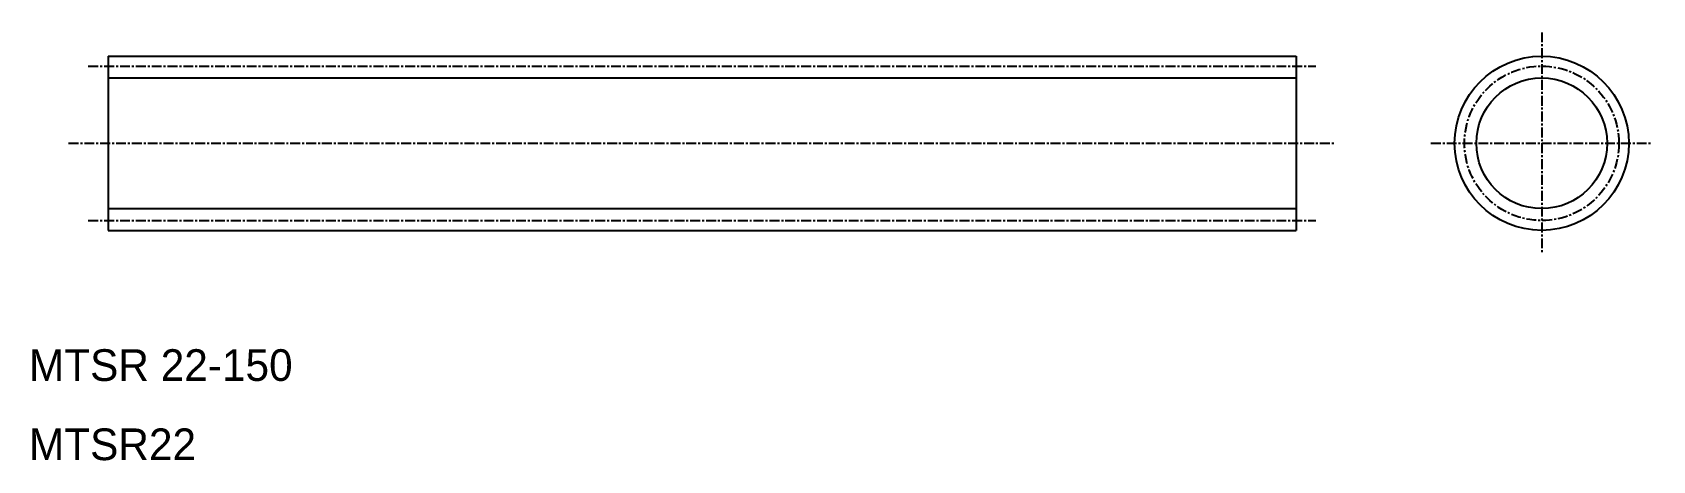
# Model space of a CAD drawing. Extents: x 10 to 215, y 10 to 64.
import ezdxf

# ---------------------------------------------------------------- set-up
doc = ezdxf.new("R2010")
doc.units = 0
doc.linetypes.add('CENTER', pattern=[2, 1.25, -0.25, 0.25, -0.25])
doc.layers.get('0').update_dxf_attribs({"linetype": 'CONTINUOUS'})
doc.layers.add('CENTER', color=1, linetype='CENTER')

msp = doc.modelspace()

# ---------------------------------------------------------------- linework, layer by layer
for p, q in [((19.9999, 61), (169.9999, 61)), ((19.9999, 61), (19.9999, 39)), ((169.9999, 61), (169.9999, 39)), ((19.9999, 55.5), (19.9999, 55.5001)), ((19.9999, 39), (169.9999, 39))]:
    msp.add_line(p, q)
at = {"color": 3}
for p, q in [((19.9999, 58.25), (169.9999, 58.25)), ((19.9999, 41.75), (169.9999, 41.75))]:
    msp.add_line(p, q, dxfattribs=at)
msp.add_circle((200.9999, 50), 11)
msp.add_circle((200.9999, 50), 8.25, dxfattribs=at)
at = {"layer": 'CENTER', "color": 1, "linetype": 'CENTER'}
for p, q in [((200.9999, 64), (200.9999, 36)), ((17.4999, 59.75), (172.4999, 59.75)), ((14.9999, 50), (174.9999, 50)), ((186.9999, 50), (214.9999, 50)), ((17.4999, 40.25), (172.4999, 40.25))]:
    msp.add_line(p, q, dxfattribs=at)
msp.add_circle((200.9999, 50), 9.75, dxfattribs=at)

# ---------------------------------------------------------------- texts
for s, p in [('MTSR 22-150', (10, 20)), ('MTSR22', (10, 10))]:
    msp.add_text(s, height=4).set_placement(p)

doc.saveas('drawing.dxf')
